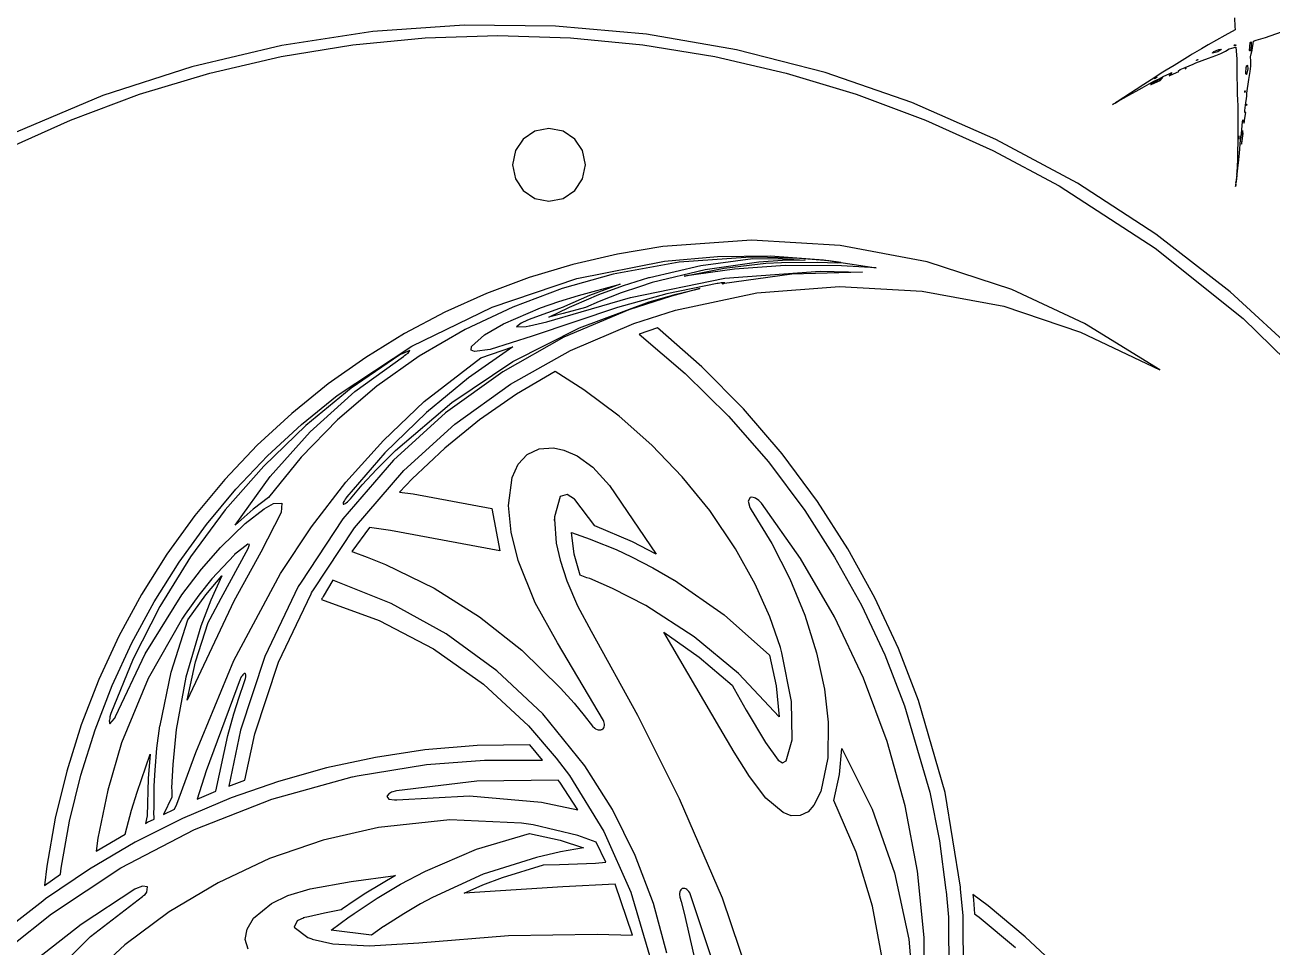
# Model space of a CAD drawing. Extents: x 0 to 238, y 0 to 238.
# Drawn here: x 94.7 to 158.2, y 129.5 to 176.5 of the extents above; entities that cross this region are included whole.
import ezdxf

# ---------------------------------------------------------------- set-up
doc = ezdxf.new("R2010")
doc.units = 0

msp = doc.modelspace()

# ---------------------------------------------------------------- linework, layer by layer
at = {"layer": 'Layer 1'}
for p, q in [((156.290327, 176.842311), (156.319201, 176.408175)), ((112.397712, 176.145382), (107.761498, 175.439332)), ((117.055789, 176.472385), (112.397712, 176.145382)), ((121.71221, 176.423439), (117.055789, 176.472385)), ((126.343457, 176.00164), (121.71221, 176.423439)), ((156.326431, 176.234044), (155.809615, 175.934347)), ((156.319201, 176.408175), (156.326431, 176.234044)), ((157.871791, 175.839856), (158.688304, 176.12549)), ((107.761498, 175.439332), (103.170665, 174.351138)), ((107.718754, 174.865843), (111.382364, 175.464268)), ((111.382364, 175.464268), (115.070027, 175.823321)), ((115.070027, 175.823321), (118.769715, 175.943)), ((118.769715, 175.943), (122.469402, 175.823306)), ((122.469402, 175.823306), (126.157063, 175.464239)), ((126.157063, 175.464239), (129.820671, 174.865798)), ((130.926012, 175.210086), (126.343457, 176.00164)), ((154.958642, 175.469443), (154.609776, 175.269229)), ((155.809615, 175.934347), (154.958642, 175.469443)), ((156.277975, 175.433897), (156.301, 175.457)), ((156.306398, 175.412307), (156.277975, 175.433897)), ((156.301, 175.457), (156.301411, 175.457048)), ((156.301411, 175.457048), (156.355916, 175.479626)), ((156.360853, 175.429461), (156.306398, 175.412307)), ((156.355916, 175.479626), (156.360853, 175.429461)), ((157.067712, 175.174748), (157.099823, 175.58929)), ((157.099823, 175.58929), (157.149494, 175.610682)), ((157.144008, 175.395457), (157.110347, 175.172456)), ((157.149494, 175.610682), (157.144008, 175.395457)), ((157.192849, 175.198673), (157.267356, 175.650561)), ((157.267356, 175.650561), (157.396614, 175.711152)), ((157.396614, 175.711152), (157.760192, 175.806593)), ((157.760192, 175.806593), (157.871791, 175.839856)), ((104.091222, 174.028043), (107.718754, 174.865843)), ((129.820671, 174.865798), (133.4482, 174.027985)), ((135.436355, 174.051873), (130.926012, 175.210086)), ((154.032719, 174.923363), (153.626158, 174.665903)), ((154.135448, 174.985596), (154.032719, 174.923363)), ((154.609776, 175.269229), (154.135448, 174.985596)), ((154.335878, 174.556306), (154.969133, 174.789181)), ((154.969133, 174.789181), (155.351959, 174.926513)), ((155.171483, 175.057568), (155.213, 175.099)), ((155.184995, 175.047843), (155.171483, 175.057568)), ((155.451633, 175.104341), (155.184995, 175.047843)), ((155.213, 175.099), (155.213221, 175.099106)), ((155.213221, 175.099106), (155.252467, 175.118255)), ((155.252467, 175.118255), (155.495017, 175.221229)), ((155.351959, 174.926513), (155.600492, 175.026245)), ((155.596845, 175.205571), (155.451633, 175.104341)), ((155.495017, 175.221229), (155.615444, 175.248407)), ((155.615444, 175.248407), (155.596845, 175.205571)), ((155.600492, 175.026245), (155.842294, 175.144081)), ((155.842294, 175.144081), (156.020816, 175.266565)), ((156.020816, 175.266565), (156.165429, 175.29414)), ((156.165429, 175.29414), (156.343652, 175.340069)), ((156.343652, 175.340069), (156.368134, 175.35054)), ((156.368134, 175.35054), (156.411817, 174.745662)), ((156.411817, 174.745662), (156.421977, 173.792265)), ((157.077686, 175.146873), (157.067712, 175.174748)), ((157.110347, 175.172456), (157.077686, 175.146873)), ((157.108773, 174.855034), (157.15156, 175.008173)), ((157.134954, 174.65138), (157.108773, 174.855034)), ((157.15156, 175.008173), (157.192849, 175.198673)), ((103.170665, 174.351138), (98.648731, 172.877703)), ((152.816573, 174.170679), (152.650062, 174.064462)), ((153.224384, 174.409888), (152.816573, 174.170679)), ((153.196978, 173.986581), (153.463413, 174.100077)), ((153.626158, 174.665903), (153.224384, 174.409888)), ((153.445562, 174.143661), (153.533077, 174.200159)), ((153.463413, 174.100077), (153.445562, 174.143661)), ((153.533077, 174.200159), (153.778571, 174.304031)), ((153.778571, 174.304031), (154.200293, 174.481605)), ((153.804, 174.261), (153.785938, 174.246141)), ((153.785938, 174.246141), (153.814959, 174.255316)), ((153.842983, 174.271324), (153.804, 174.261)), ((153.804, 174.261), (153.804, 174.261)), ((153.814959, 174.255316), (153.842983, 174.271324)), ((154.200293, 174.481605), (154.335878, 174.556306)), ((154.426629, 174.704563), (154.35876, 174.672697)), ((154.35876, 174.672697), (154.361, 174.685)), ((154.361, 174.685), (154.361901, 174.684717)), ((154.361901, 174.684717), (154.430966, 174.716182)), ((154.430966, 174.716182), (154.426629, 174.704563)), ((156.875473, 174.03914), (156.900258, 174.306274)), ((156.900258, 174.306274), (156.93347, 174.434829)), ((156.984083, 174.242444), (156.905544, 173.958057)), ((156.93347, 174.434829), (156.962939, 174.40865)), ((156.962939, 174.40865), (156.984083, 174.242444)), ((157.030783, 173.693594), (157.095311, 174.110978)), ((157.095311, 174.110978), (157.125678, 174.383297)), ((157.125678, 174.383297), (157.134954, 174.65138)), ((100.511794, 172.950871), (104.091222, 174.028043)), ((133.4482, 174.027985), (137.027623, 172.950798)), ((139.850969, 172.530099), (135.436355, 174.051873)), ((151.591476, 173.281569), (152.190224, 173.618567)), ((152.054308, 173.683883), (151.681905, 173.444773)), ((152.05111, 173.468384), (152.014159, 173.439758)), ((152.221902, 173.556197), (152.05111, 173.468384)), ((152.650062, 174.064462), (152.054308, 173.683883)), ((152.056148, 173.447637), (152.504881, 173.654932)), ((152.190224, 173.618567), (152.34421, 173.687082)), ((152.206573, 173.73511), (152.23, 173.754)), ((152.247865, 173.749769), (152.206573, 173.73511)), ((152.634, 173.779), (152.221902, 173.556197)), ((152.23, 173.754), (152.230661, 173.753511)), ((152.230661, 173.753511), (152.357472, 173.821227)), ((152.357472, 173.821227), (152.247865, 173.749769)), ((152.34421, 173.687082), (152.464538, 173.737498)), ((152.464538, 173.737498), (152.663355, 173.843862)), ((152.504881, 173.654932), (152.634, 173.779)), ((152.634, 173.779), (152.634, 173.779)), ((152.663355, 173.843862), (153.007683, 174.012461)), ((153.108665, 174.05714), (152.96824, 173.891436)), ((152.96824, 173.891436), (153.196978, 173.986581)), ((153.007683, 174.012461), (153.108665, 174.05714)), ((156.421977, 173.792265), (156.42781, 173.397919)), ((156.87348, 173.995505), (156.875, 174.039)), ((156.890284, 173.945639), (156.87348, 173.995505)), ((156.875, 174.039), (156.875473, 174.03914)), ((156.905544, 173.958057), (156.890284, 173.945639)), ((156.920925, 173.000849), (157.030783, 173.693594)), ((98.648731, 172.877703), (94.219215, 171.01593)), ((96.992497, 171.634325), (100.511794, 172.950871)), ((137.027623, 172.950798), (140.546915, 171.634238)), ((150.37366, 172.589811), (150.911, 172.896)), ((151.279832, 173.184917), (150.711654, 172.820393)), ((150.911, 172.896), (151.286942, 173.110226)), ((150.911, 172.896), (150.911, 172.896)), ((151.681905, 173.444773), (151.279832, 173.184917)), ((151.286942, 173.110226), (151.591476, 173.281569)), ((152.014159, 173.439758), (152.056148, 173.447637)), ((156.42781, 173.397919), (156.440228, 172.859462)), ((156.440228, 172.859462), (156.442822, 172.742676)), ((156.820073, 173.047745), (156.827103, 173.124388)), ((156.829197, 173.042609), (156.820073, 173.047745)), ((156.827103, 173.124388), (156.835231, 173.118106)), ((156.835231, 173.118106), (156.829197, 173.042609)), ((156.857406, 172.382255), (156.918083, 172.848359)), ((156.918083, 172.848359), (156.920925, 173.000849)), ((144.146335, 170.647861), (139.850969, 172.530099)), ((150.147132, 172.459038), (150.090383, 172.42448)), ((150.090383, 172.42448), (150.14, 172.454)), ((150.14, 172.454), (150.213804, 172.498532)), ((150.14, 172.454), (150.14, 172.454)), ((150.213804, 172.498532), (150.147132, 172.459038)), ((150.235478, 172.510871), (150.37366, 172.589811)), ((150.316214, 172.562583), (150.235478, 172.510871)), ((150.580207, 172.724401), (150.316214, 172.562583)), ((150.657849, 172.783791), (150.580207, 172.724401)), ((150.711654, 172.820393), (150.657849, 172.783791)), ((156.442822, 172.742676), (156.459526, 172.278469)), ((156.459526, 172.278469), (156.472692, 171.819147)), ((156.820305, 172.110475), (156.857406, 172.382255)), ((156.92, 172.445), (156.908728, 172.402813)), ((156.908728, 172.402813), (156.91247, 172.38172)), ((156.91247, 172.38172), (156.919551, 172.413385)), ((156.919551, 172.413385), (156.92, 172.445)), ((93.545356, 170.078406), (96.992497, 171.634325)), ((140.546915, 171.634238), (143.994049, 170.078305)), ((156.472692, 171.819147), (156.463066, 171.355738)), ((156.70482, 171.532922), (156.720028, 171.645272)), ((156.720028, 171.645272), (156.789893, 171.47378)), ((156.789893, 171.47378), (156.829686, 171.727303)), ((156.823844, 172.010543), (156.820305, 172.110475)), ((156.871822, 172.02271), (156.823844, 172.010543)), ((156.829686, 171.727303), (156.871822, 172.02271)), ((120.647879, 171.063709), (120.057336, 170.665562)), ((121.37104, 171.2097), (120.647879, 171.063709)), ((122.094197, 171.063693), (121.37104, 171.2097)), ((122.684732, 170.665534), (122.094197, 171.063693)), ((156.463066, 171.355738), (156.465162, 171.165148)), ((156.465162, 171.165148), (156.466159, 170.482478)), ((156.625682, 170.788666), (156.648519, 170.922507)), ((156.648519, 170.922507), (156.665125, 171.146955)), ((156.665125, 171.146955), (156.70482, 171.532922)), ((156.7056, 171.107588), (156.671392, 170.642035)), ((156.672789, 170.452004), (156.743, 170.954)), ((156.743, 170.954), (156.7056, 171.107588)), ((156.743, 170.954), (156.743, 170.954)), ((120.057336, 170.665562), (119.659177, 170.075027)), ((123.082879, 170.074991), (122.684732, 170.665534)), ((148.298935, 168.408257), (144.146335, 170.647861)), ((156.466159, 170.482478), (156.457232, 170.062602)), ((156.504422, 170.678443), (156.516038, 170.821758)), ((156.506962, 170.650367), (156.504422, 170.678443)), ((156.517283, 170.696045), (156.506962, 170.650367)), ((156.516038, 170.821758), (156.517283, 170.696045)), ((156.547041, 169.943978), (156.599401, 170.616626)), ((156.599401, 170.616626), (156.625682, 170.788666)), ((156.671392, 170.642035), (156.651794, 170.449602)), ((156.651794, 170.449602), (156.655884, 170.406566)), ((156.655884, 170.406566), (156.672789, 170.452004)), ((119.659177, 170.075027), (119.51317, 169.35187)), ((123.22887, 169.35183), (123.082879, 170.074991)), ((143.994049, 170.078305), (147.356999, 168.282999)), ((156.457232, 170.062602), (156.444216, 169.608617)), ((156.51423, 169.604335), (156.547041, 169.943978)), ((119.51317, 169.35187), (119.659167, 168.628713)), ((123.082863, 168.628673), (123.22887, 169.35183)), ((156.392013, 168.56566), (156.470203, 169.181468)), ((156.444216, 169.608617), (156.40996, 168.960254)), ((156.470203, 169.181468), (156.51423, 169.604335)), ((119.659167, 168.628713), (120.057313, 168.038172)), ((122.684704, 168.038138), (123.082863, 168.628673)), ((152.28525, 165.814382), (148.298935, 168.408257)), ((156.357982, 168.298195), (156.367657, 168.382969)), ((156.367657, 168.382969), (156.358343, 168.306523)), ((156.370564, 168.407085), (156.392013, 168.56566)), ((156.378393, 168.500783), (156.370564, 168.407085)), ((156.408763, 168.805667), (156.378393, 168.500783)), ((156.40996, 168.960254), (156.407267, 168.897521)), ((156.407267, 168.897521), (156.408763, 168.805667)), ((120.057313, 168.038172), (120.647846, 167.640012)), ((122.094161, 167.639991), (122.684704, 168.038138)), ((147.356999, 168.282999), (152.264517, 165.108135)), ((156.358343, 168.306523), (156.351, 168.241)), ((156.351, 168.241), (156.357982, 168.298195)), ((156.351, 168.241), (156.351, 168.241)), ((120.647846, 167.640012), (121.371, 167.494)), ((121.371, 167.494), (122.094161, 167.639991)), ((121.371, 167.494), (121.371, 167.494)), ((131.691319, 165.505349), (127.167006, 165.17985)), ((136.201038, 165.24507), (131.691319, 165.505349)), ((140.63964, 164.405955), (136.201038, 165.24507)), ((156.081763, 162.869334), (152.28525, 165.814382)), ((124.861183, 164.802064), (122.59201, 164.276843)), ((127.167006, 165.17985), (124.861183, 164.802064)), ((127.26356, 164.43916), (129.961128, 164.684296)), ((131.401736, 164.63181), (128.001965, 164.386093)), ((129.103918, 164.212184), (131.762985, 164.569743)), ((129.961128, 164.684296), (132.665227, 164.709101)), ((131.953858, 164.642978), (131.401736, 164.63181)), ((131.762985, 164.569743), (133.262265, 164.554133)), ((134.130678, 164.578402), (131.953858, 164.642978)), ((132.665227, 164.709101), (135.362392, 164.514002)), ((135.633258, 164.450745), (134.130678, 164.578402)), ((152.264517, 165.108135), (156.741565, 161.521116)), ((122.59201, 164.276843), (120.366296, 163.606982)), ((122.783376, 163.554667), (127.26356, 164.43916)), ((128.001965, 164.386093), (124.649116, 163.771911)), ((126.489455, 163.609624), (129.103918, 164.212184)), ((129.323583, 163.99996), (126.635316, 163.347812)), ((128.25237, 163.675868), (130.29545, 164.088477)), ((130.817319, 164.029338), (128.25237, 163.675868)), ((132.062586, 164.387182), (129.323583, 163.99996)), ((130.29545, 164.088477), (132.41333, 164.33909)), ((130.326693, 163.572688), (135.196103, 163.937113)), ((133.39939, 164.221208), (130.817319, 164.029338)), ((133.273246, 164.468761), (132.062586, 164.387182)), ((132.41333, 164.33909), (133.222514, 164.374297)), ((133.222514, 164.374297), (135.048124, 164.385868)), ((133.262265, 164.554133), (134.422765, 164.490055)), ((134.422765, 164.490055), (133.273246, 164.468761)), ((136.28072, 164.207794), (133.39939, 164.221208)), ((135.048124, 164.385868), (136.071334, 164.348118)), ((135.196103, 163.937113), (137.342803, 163.87912)), ((135.362392, 164.514002), (138.03916, 164.099421)), ((136.248959, 164.365421), (135.633258, 164.450745)), ((136.071334, 164.348118), (136.248959, 164.365421)), ((138.03916, 164.099421), (136.28072, 164.207794)), ((144.950606, 162.99495), (140.63964, 164.405955)), ((120.366296, 163.606982), (118.19085, 162.795275)), ((118.473428, 162.103656), (122.783376, 163.554667)), ((124.649116, 163.771911), (122.052115, 163.043669)), ((125.170151, 163.205957), (126.457, 163.6)), ((125.523003, 162.587428), (130.326693, 163.572688)), ((126.635316, 163.347812), (125.975983, 163.13603)), ((126.457, 163.6), (126.489455, 163.609624)), ((126.457, 163.6), (126.457, 163.6)), ((129.934903, 163.298209), (127.374325, 162.775919)), ((129.986814, 163.306836), (129.934903, 163.298209)), ((130.074777, 163.321597), (129.986814, 163.306836)), ((130.146885, 163.331968), (130.074777, 163.321597)), ((130.212409, 163.339998), (130.146885, 163.331968)), ((133.751376, 163.779264), (130.193, 163.283)), ((130.261927, 163.342789), (130.212409, 163.339998)), ((130.225422, 163.293521), (130.28102, 163.310076)), ((130.299974, 163.341891), (130.261927, 163.342789)), ((130.28102, 163.310076), (130.305104, 163.319601)), ((130.319165, 163.337254), (130.299974, 163.341891)), ((130.305104, 163.319601), (130.32565, 163.327529)), ((130.330736, 163.33446), (130.319165, 163.337254)), ((130.323855, 163.330374), (130.330736, 163.33446)), ((130.32565, 163.327529), (130.323855, 163.330374)), ((137.342803, 163.87912), (133.751376, 163.779264)), ((118.19085, 162.795275), (116.072479, 161.844516)), ((122.052115, 163.043669), (119.530108, 162.101043)), ((121.868709, 162.385317), (122.872369, 162.689304)), ((123.431469, 162.687758), (122.156329, 162.130003)), ((122.649751, 162.200747), (123.919001, 162.740951)), ((122.872369, 162.689304), (125.004059, 163.270896)), ((125.004059, 163.270896), (123.431469, 162.687758)), ((123.919001, 162.740951), (125.170151, 163.205957)), ((125.048266, 162.819876), (123.933556, 162.382895)), ((127.374325, 162.775919), (124.854463, 162.083359)), ((125.975983, 163.13603), (125.048266, 162.819876)), ((127.615832, 162.661725), (125.445192, 161.965839)), ((126.484469, 162.365981), (127.857939, 162.751948)), ((129.058472, 163.039665), (127.615832, 162.661725)), ((127.819136, 161.942806), (131.96476, 162.817889)), ((127.857939, 162.751948), (128.929319, 163.013286)), ((128.929319, 163.013286), (129.058472, 163.039665)), ((130.19221, 163.283398), (130.225422, 163.293521)), ((130.193, 163.283), (130.19221, 163.283398)), ((131.96476, 162.817889), (136.171254, 163.143556)), ((136.171254, 163.143556), (140.384365, 162.919153)), ((140.384365, 162.919153), (144.549836, 162.14403)), ((148.653229, 161.265046), (144.950606, 162.99495)), ((159.664953, 159.576211), (156.081763, 162.869334)), ((114.387047, 160.10802), (118.473428, 162.103656)), ((119.530108, 162.101043), (117.096326, 160.949623)), ((119.047711, 161.254197), (120.932861, 162.056049)), ((122.091502, 162.101081), (120.495172, 161.518242)), ((124.854463, 162.083359), (120.523413, 160.621029)), ((120.932861, 162.056049), (121.868709, 162.385317)), ((121.371121, 161.585082), (122.380321, 162.080006)), ((123.231785, 162.071031), (122.090395, 161.770335)), ((122.156329, 162.130003), (122.091502, 162.101081)), ((122.380321, 162.080006), (122.413034, 162.094682)), ((122.413034, 162.094682), (122.649751, 162.200747)), ((122.919983, 161.041832), (126.484469, 162.365981)), ((123.007743, 161.859625), (125.523003, 162.587428)), ((123.921888, 162.377908), (123.231785, 162.071031)), ((123.923432, 162.378557), (123.921888, 162.377908)), ((123.933556, 162.382895), (123.923432, 162.378557)), ((144.549836, 162.14403), (148.44372, 160.816252)), ((116.072479, 161.844516), (114.017992, 160.757501)), ((120.273766, 161.434365), (119.951827, 161.278183)), ((120.495172, 161.518242), (120.273766, 161.434365)), ((121.265363, 161.352334), (123.007743, 161.859625)), ((122.090395, 161.770335), (121.371121, 161.585082)), ((125.445192, 161.965839), (122.135805, 160.560893)), ((125.699266, 161.263376), (127.819136, 161.942806)), ((156.741565, 161.521116), (160.777542, 157.561505)), ((114.017992, 160.757501), (112.034198, 159.537024)), ((117.096326, 160.949623), (114.764, 159.595)), ((118.079754, 160.682415), (119.047711, 161.254197)), ((119.529649, 159.320041), (122.919983, 161.041832)), ((119.951827, 161.278183), (119.723092, 161.097866)), ((119.723092, 161.097866), (120.202658, 161.105148)), ((120.202658, 161.105148), (120.364024, 161.138955)), ((120.364024, 161.138955), (120.37375, 161.141698)), ((120.37375, 161.141698), (121.265363, 161.352334)), ((122.46682, 159.890939), (125.699266, 161.263376)), ((126.89391, 161.040756), (125.963602, 160.722757)), ((129.166043, 159.050521), (126.89391, 161.040756)), ((148.44372, 160.816252), (152.490866, 158.90425)), ((152.490866, 158.90425), (148.653229, 161.265046)), ((117.427388, 160.088012), (118.079754, 160.682415)), ((120.523413, 160.621029), (118.371823, 159.932673)), ((122.135805, 160.560893), (119.013333, 158.801267)), ((125.963602, 160.722757), (128.318531, 158.712696)), ((112.034198, 159.537024), (110.127906, 158.18588)), ((110.57756, 157.58965), (114.387047, 160.10802)), ((113.774944, 159.665303), (111.297802, 157.963498)), ((111.477798, 157.791564), (113.959111, 159.588921)), ((114.764, 159.595), (112.598631, 158.070165)), ((113.807118, 159.683507), (113.774944, 159.665303)), ((114.285885, 159.894491), (113.807118, 159.683507)), ((113.959111, 159.588921), (114.01566, 159.628116)), ((114.01566, 159.628116), (114.085671, 159.676376)), ((114.085671, 159.676376), (114.190542, 159.758706)), ((114.190542, 159.758706), (114.285885, 159.894491)), ((115.01932, 157.287822), (117.9032, 159.520992)), ((119.53688, 160.071325), (117.267117, 158.490488)), ((117.403344, 159.912648), (117.427388, 160.088012)), ((117.582634, 159.830246), (117.403344, 159.912648)), ((118.371823, 159.932673), (117.582634, 159.830246)), ((117.9032, 159.520992), (119.53688, 160.071325)), ((119.416867, 158.172218), (122.46682, 159.890939)), ((116.41452, 157.230779), (119.529649, 159.320041)), ((131.289315, 156.907475), (129.166043, 159.050521)), ((117.267117, 158.490488), (115.13058, 156.733765)), ((119.013333, 158.801267), (116.106091, 156.705067)), ((121.683238, 158.812814), (119.71258, 157.654505)), ((123.151708, 157.875323), (121.683238, 158.812814)), ((128.318531, 158.712696), (130.516536, 156.538062)), ((110.127906, 158.18588), (108.267849, 156.678535)), ((108.755898, 156.113348), (110.57756, 157.58965)), ((111.297802, 157.963498), (108.983224, 156.071063)), ((109.209041, 155.745361), (111.477798, 157.791564)), ((112.598631, 158.070165), (110.589449, 156.353569)), ((116.577038, 156.124881), (119.416867, 158.172218)), ((119.71258, 157.654505), (117.836817, 156.353705)), ((124.939326, 156.537531), (123.151708, 157.875323)), ((112.94622, 155.304253), (115.01932, 157.287822)), ((113.559289, 154.798351), (116.41452, 157.230779)), ((108.267849, 156.678535), (106.511747, 155.054994)), ((110.589449, 156.353569), (108.749105, 154.457086)), ((115.13058, 156.733765), (113.011582, 154.6639)), ((116.106091, 156.705067), (113.442392, 154.290399)), ((117.836817, 156.353705), (116.06365, 154.916192)), ((126.610443, 155.06225), (124.939326, 156.537531)), ((130.516536, 156.538062), (132.549034, 154.207996)), ((133.256055, 154.61993), (131.289315, 156.907475)), ((108.983224, 156.071063), (106.840928, 154.000065)), ((107.036039, 154.523259), (108.755898, 156.113348)), ((107.171385, 153.468926), (109.209041, 155.745361)), ((113.974966, 153.766596), (116.577038, 156.124881)), ((106.511747, 155.054994), (104.865024, 153.320612)), ((111.029187, 153.174809), (112.94622, 155.304253)), ((128.157171, 153.457033), (126.610443, 155.06225)), ((105.423296, 152.824626), (107.036039, 154.523259)), ((108.749105, 154.457086), (107.09025, 152.39259)), ((113.011582, 154.6639), (111.0714, 152.425555)), ((112.582654, 153.817678), (113.559289, 154.798351)), ((116.06365, 154.916192), (114.400778, 153.347744)), ((119.801053, 154.091), (120.268257, 154.591616)), ((120.268257, 154.591616), (120.87406, 154.878155)), ((120.87406, 154.878155), (121.601155, 154.920538)), ((121.601155, 154.920538), (122.122852, 154.814781)), ((122.122852, 154.814781), (122.814389, 154.51879)), ((122.814389, 154.51879), (123.613542, 153.9469)), ((135.05859, 152.196196), (133.256055, 154.61993)), ((106.840928, 154.000065), (104.880636, 151.762573)), ((113.442392, 154.290399), (110.874021, 151.309817)), ((111.464989, 150.852693), (113.974966, 153.766596)), ((111.857696, 153.038313), (112.582654, 153.817678)), ((119.489755, 153.406388), (119.801053, 154.091)), ((123.613542, 153.9469), (124.458085, 153.013448)), ((132.549034, 154.207996), (134.407442, 151.731637)), ((104.865024, 153.320612), (103.333106, 151.48074)), ((105.383371, 150.980871), (107.171385, 153.468926)), ((109.275876, 150.908657), (111.029187, 153.174809)), ((114.400778, 153.347744), (113.75057, 152.664485)), ((119.308588, 151.986788), (119.489755, 153.406388)), ((129.571618, 151.729433), (128.157171, 153.457033)), ((103.92298, 151.02269), (105.423296, 152.824626)), ((111.253814, 152.336046), (111.857696, 153.038313)), ((113.75057, 152.664485), (114.450097, 152.581159)), ((114.450097, 152.581159), (118.462447, 151.83366)), ((122.303653, 152.552895), (121.944215, 152.452015)), ((122.678201, 152.310943), (122.303653, 152.552895)), ((124.458085, 153.013448), (126.839905, 149.511638)), ((107.09025, 152.39259), (106.297522, 151.806209)), ((106.857213, 151.824406), (107.344808, 152.095339)), ((107.344808, 152.095339), (107.760613, 152.11343)), ((107.760613, 152.11343), (107.731023, 151.626247)), ((110.892968, 152.145504), (110.881848, 152.104017)), ((110.881848, 152.104017), (110.885088, 152.07654)), ((110.885088, 152.07654), (110.887382, 152.058387)), ((110.887382, 152.058387), (110.895911, 152.058737)), ((110.912966, 152.192378), (110.892968, 152.145504)), ((110.895911, 152.058737), (110.899501, 152.052554)), ((110.899501, 152.052554), (110.923086, 152.059635)), ((110.945986, 152.249426), (110.912966, 152.192378)), ((110.923086, 152.059635), (110.94867, 152.067413)), ((110.98533, 152.310612), (110.945986, 152.249426)), ((110.94867, 152.067413), (110.996647, 152.097283)), ((111.036842, 152.379378), (110.98533, 152.310612)), ((110.996647, 152.097283), (111.033054, 152.121619)), ((111.033054, 152.121619), (111.100372, 152.179562)), ((111.0714, 152.425555), (111.036842, 152.379378)), ((111.100372, 152.179562), (111.138622, 152.213672)), ((111.138622, 152.213672), (111.253814, 152.336046)), ((119.44682, 150.621448), (119.308588, 151.986788)), ((121.944215, 152.452015), (121.658479, 151.411695)), ((122.691615, 152.294235), (122.678201, 152.310943)), ((123.703305, 150.945845), (122.691615, 152.294235)), ((131.62439, 152.394174), (131.520208, 152.200854)), ((131.520208, 152.200854), (131.602942, 151.888977)), ((131.602942, 151.888977), (131.620544, 151.855111)), ((131.713152, 152.405046), (131.62439, 152.394174)), ((131.849835, 152.380961), (131.713152, 152.405046)), ((131.89008, 152.366099), (131.849835, 152.380961)), ((132.067104, 152.25091), (131.89008, 152.366099)), ((132.154519, 152.156961), (132.067104, 152.25091)), ((132.203042, 152.104699), (132.154519, 152.156961)), ((134.184897, 149.281463), (132.203042, 152.104699)), ((136.596081, 149.781926), (135.05859, 152.196196)), ((103.333106, 151.48074), (101.906278, 149.511364)), ((104.880636, 151.762573), (103.112068, 149.370653)), ((106.297522, 151.806209), (105.383371, 150.980871)), ((105.887859, 151.066733), (106.857213, 151.824406)), ((107.731023, 151.626247), (106.693293, 149.612837)), ((110.874021, 151.309817), (108.705082, 148.027119)), ((118.462447, 151.83366), (118.862178, 149.68112)), ((121.658479, 151.411695), (121.653385, 151.217283)), ((121.653385, 151.217283), (121.653444, 151.289473)), ((121.653444, 151.289473), (121.74365, 150.071383)), ((130.882361, 149.77884), (129.571618, 151.729433)), ((131.620544, 151.855111), (131.667268, 151.760812)), ((131.667268, 151.760812), (132.726038, 150.047933)), ((134.407442, 151.731637), (135.925956, 149.362068)), ((102.524565, 149.092477), (103.92298, 151.02269)), ((104.672319, 149.879513), (105.887859, 151.066733)), ((107.69394, 148.514962), (109.275876, 150.908657)), ((109.346116, 147.643146), (111.464989, 150.852693)), ((112.231, 150.863), (111.327607, 149.64262)), ((113.289548, 150.71605), (112.231, 150.863)), ((112.231, 150.863), (112.231, 150.863)), ((118.862178, 149.68112), (113.289548, 150.71605)), ((119.80122, 149.186788), (119.44682, 150.621448)), ((122.658262, 149.508605), (122.514607, 150.61875)), ((122.514607, 150.61875), (123.472443, 150.266893)), ((125.622315, 150.130331), (123.703305, 150.945845)), ((106.029922, 150.019071), (105.351088, 149.483902)), ((106.105688, 149.992005), (106.029922, 150.019071)), ((106.040341, 149.790432), (106.105688, 149.992005)), ((121.74365, 150.071383), (121.94536, 149.194779)), ((123.472443, 150.266893), (123.472841, 150.266593)), ((123.472841, 150.266593), (123.582998, 150.224006)), ((123.582998, 150.224006), (123.585143, 150.222911)), ((123.585143, 150.222911), (124.790813, 149.741099)), ((126.839905, 149.511638), (125.622315, 150.130331)), ((132.726038, 150.047933), (133.638566, 148.256697)), ((101.906278, 149.511364), (100.611367, 147.455858)), ((103.112068, 149.370653), (101.544942, 146.836372)), ((103.673544, 148.743903), (104.639158, 149.842963)), ((105.326354, 149.459719), (104.197374, 148.248209)), ((104.639158, 149.842963), (104.672319, 149.879513)), ((104.663031, 147.272572), (106.040341, 149.790432)), ((106.693293, 149.612837), (105.310993, 147.110037)), ((105.351088, 149.483902), (105.326354, 149.459719)), ((111.327607, 149.64262), (111.381015, 149.624558)), ((111.381015, 149.624558), (112.109114, 149.356227)), ((112.109114, 149.356227), (113.044559, 148.978541)), ((122.960964, 148.43091), (122.658262, 149.508605)), ((124.790813, 149.741099), (125.568335, 149.374583)), ((125.568335, 149.374583), (126.665945, 148.808099)), ((131.883056, 147.982605), (130.882361, 149.77884)), ((135.925956, 149.362068), (137.293, 146.902)), ((137.98091, 147.276966), (136.596081, 149.781926)), ((101.255448, 147.077847), (102.524565, 149.092477)), ((102.660054, 147.428423), (103.673544, 148.743903)), ((113.044559, 148.978541), (115.515228, 147.768755)), ((120.670502, 147.028645), (119.80122, 149.186788)), ((121.94536, 149.194779), (122.282508, 148.144389)), ((126.665945, 148.808099), (127.755, 148.184)), ((135.916965, 146.305614), (134.184897, 149.281463)), ((104.197374, 148.248209), (103.529961, 147.420923)), ((103.88943, 147.440533), (104.708935, 148.408241)), ((104.708935, 148.408241), (104.147595, 147.170551)), ((105.31691, 144.090212), (107.69394, 148.514962)), ((110.362454, 148.178941), (109.864, 147.344)), ((113.338243, 146.986648), (110.362454, 148.178941)), ((122.282508, 148.144389), (122.833335, 146.876879)), ((123.299455, 148.305197), (122.960964, 148.43091)), ((123.4517, 148.269044), (123.299455, 148.305197)), ((124.61468, 147.762202), (123.4517, 148.269044)), ((127.755, 148.184), (127.755, 148.18362)), ((127.755, 148.18362), (127.762928, 148.178484)), ((127.762928, 148.178484), (127.767116, 148.175791)), ((127.767116, 148.175791), (130.30167, 146.418742)), ((133.638566, 148.256697), (134.400572, 146.396432)), ((100.611367, 147.455858), (99.452242, 145.320833)), ((100.789733, 144.435838), (102.660054, 147.428423)), ((103.529961, 147.420923), (102.83513, 146.442742)), ((102.96401, 146.158163), (103.88943, 147.440533)), ((108.601408, 147.852836), (106.894956, 144.290331)), ((107.587157, 144.009756), (109.250271, 147.482926)), ((108.630132, 147.902851), (108.601408, 147.852836)), ((108.705082, 148.027119), (108.630132, 147.902851)), ((109.250271, 147.482926), (109.278744, 147.532241)), ((109.278744, 147.532241), (109.331353, 147.619659)), ((109.331353, 147.619659), (109.346116, 147.643146)), ((115.515228, 147.768755), (117.836906, 146.307536)), ((126.305, 146.885), (124.61468, 147.762202)), ((132.624992, 146.31512), (131.883056, 147.982605)), ((100.119425, 144.985278), (101.255448, 147.077847)), ((101.544942, 146.836372), (100.18898, 144.171799)), ((105.310993, 147.110037), (102.929923, 142.070437)), ((104.147595, 147.170551), (103.639505, 145.837521)), ((104.101584, 146.212012), (104.663031, 147.272572)), ((109.804708, 147.247257), (109.776184, 147.197691)), ((109.776184, 147.197691), (112.720712, 146.130902)), ((109.825152, 147.282114), (109.804708, 147.247257)), ((109.864, 147.344), (109.825152, 147.282114)), ((109.864, 147.344), (109.864, 147.344)), ((116.133727, 145.44242), (113.338243, 146.986648)), ((121.80126, 144.995268), (120.670502, 147.028645)), ((122.833335, 146.876879), (123.520244, 145.589029)), ((128.772714, 145.299911), (126.305, 146.885)), ((137.293, 146.902), (138.475193, 144.377362)), ((139.177695, 144.7022), (137.98091, 147.276966)), ((102.693559, 146.240135), (100.945486, 143.16604)), ((102.121261, 143.4988), (102.96401, 146.158163)), ((102.83513, 146.442742), (102.693559, 146.240135)), ((104.006989, 146.032237), (104.101584, 146.212012)), ((117.836906, 146.307536), (119.99053, 144.608344)), ((130.30167, 146.418742), (132.600876, 144.363301)), ((133.159458, 144.750773), (132.624992, 146.31512)), ((134.400572, 146.396432), (135.007778, 144.476472)), ((137.390554, 143.193657), (135.916965, 146.305614)), ((103.639505, 145.837521), (102.87569, 143.233849)), ((103.369097, 144.017927), (104.006989, 146.032237)), ((112.720712, 146.130902), (115.484262, 144.687115)), ((123.520244, 145.589029), (125.880967, 141.307817)), ((130.073754, 140.657933), (127.222794, 145.536373)), ((127.222794, 145.536373), (129.027448, 144.262897)), ((99.452242, 145.320833), (98.432776, 143.1129)), ((99.12029, 142.82125), (100.119425, 144.985278)), ((118.71795, 143.565943), (116.133727, 145.44242)), ((124.14638, 141.024998), (121.80126, 144.995268)), ((131.028082, 143.424961), (128.772714, 145.299911)), ((99.294164, 141.239443), (100.789733, 144.435838)), ((106.894956, 144.290331), (105.662278, 140.537476)), ((115.484262, 144.687115), (118.030973, 142.888229)), ((119.99053, 144.608344), (121.957039, 142.684641)), ((129.027448, 144.262897), (130.709104, 142.830923)), ((132.600876, 144.363301), (132.949558, 142.802528)), ((133.237148, 144.486382), (133.159458, 144.750773)), ((133.725871, 141.992604), (133.237148, 144.486382)), ((135.007778, 144.476472), (135.400973, 142.619732)), ((138.475193, 144.377362), (139.48807, 141.78016)), ((140.20221, 142.054166), (139.177695, 144.7022)), ((100.18898, 144.171799), (99.0539, 141.389)), ((102.929923, 142.070437), (103.369097, 144.017927)), ((103.38329, 139.395482), (105.31691, 144.090212)), ((106.385791, 140.351126), (107.587157, 144.009756)), ((98.432776, 143.1129), (97.540964, 140.80521)), ((100.945486, 143.16604), (99.597599, 139.896635)), ((101.55418, 140.767343), (102.121261, 143.4988)), ((102.87569, 143.233849), (102.376635, 140.566741)), ((105.632741, 143.129609), (103.913741, 138.473779)), ((105.655979, 143.17374), (105.632741, 143.129609)), ((105.695273, 143.248492), (105.655979, 143.17374)), ((105.732772, 143.307135), (105.695273, 143.248492)), ((105.77097, 143.358595), (105.732772, 143.307135)), ((105.806474, 143.394251), (105.77097, 143.358595)), ((105.839494, 143.418336), (105.806474, 143.394251)), ((105.868667, 143.424469), (105.839494, 143.418336)), ((105.842, 142.962), (105.892267, 143.117634)), ((105.886165, 143.428061), (105.868667, 143.424469)), ((105.892797, 143.417537), (105.886165, 143.428061)), ((105.892267, 143.117634), (105.902427, 143.166701)), ((105.902621, 143.414447), (105.892797, 143.417537)), ((105.902427, 143.166701), (105.918635, 143.254864)), ((105.910151, 143.389064), (105.902621, 143.414447)), ((105.919182, 143.358846), (105.910151, 143.389064)), ((105.918635, 143.254864), (105.920627, 143.299455)), ((105.920627, 143.299455), (105.919182, 143.358846)), ((121.059954, 141.376901), (118.71795, 143.565943)), ((133.099142, 141.210291), (131.028082, 143.424961)), ((138.596972, 139.962099), (137.390554, 143.193657)), ((98.24603, 140.558841), (99.12029, 142.82125)), ((105.592843, 142.223952), (105.842, 142.962)), ((105.842, 142.962), (105.842, 142.962)), ((118.030973, 142.888229), (120.324984, 140.756141)), ((121.957039, 142.684641), (122.647292, 141.908271)), ((130.709104, 142.830923), (130.808446, 142.644374)), ((130.808446, 142.644374), (131.422053, 141.556534)), ((132.949558, 142.802528), (133.099142, 141.210291)), ((135.400973, 142.619732), (135.589319, 140.947852)), ((105.315487, 141.37677), (105.592843, 142.223952)), ((122.647292, 141.908271), (123.164755, 141.293417)), ((133.758694, 140.083872), (133.725871, 141.992604)), ((139.48807, 141.78016), (140.77757, 137.38319)), ((141.550556, 137.356193), (140.20221, 142.054166)), ((98.989926, 141.152626), (98.973221, 141.04666)), ((99.004737, 141.221891), (98.989926, 141.152626)), ((98.995714, 140.862504), (99.242901, 141.126895)), ((99.036346, 141.329451), (99.004737, 141.221891)), ((99.0539, 141.389), (99.036346, 141.329451)), ((99.242901, 141.126895), (99.256614, 141.157164)), ((99.256614, 141.157164), (99.294164, 141.239443)), ((105.003773, 140.26475), (105.315487, 141.37677)), ((123.206554, 138.721811), (121.059954, 141.376901)), ((123.164755, 141.293417), (123.593309, 140.737555)), ((125.880967, 141.307817), (127.998404, 137.053689)), ((131.422053, 141.556534), (132.407008, 139.909044)), ((97.540964, 140.80521), (96.800797, 138.447206)), ((97.520386, 138.247124), (98.24603, 140.558841)), ((98.973221, 141.04666), (98.971528, 141.01325)), ((98.971528, 141.01325), (98.978411, 140.913118)), ((98.978411, 140.913118), (98.995714, 140.862504)), ((101.399943, 139.620669), (101.552385, 140.754339)), ((101.552385, 140.754339), (101.553483, 140.762805)), ((101.553483, 140.762805), (101.55418, 140.767343)), ((102.376635, 140.566741), (102.201903, 138.791101)), ((105.662278, 140.537476), (105.068568, 137.685166)), ((120.324984, 140.756141), (121.737554, 139.108011)), ((123.593309, 140.737555), (123.702964, 140.633833)), ((123.702964, 140.633833), (123.746948, 140.609562)), ((123.746948, 140.609562), (123.829625, 140.569368)), ((123.829625, 140.569368), (123.881935, 140.558398)), ((123.881935, 140.558398), (123.958231, 140.550069)), ((123.958231, 140.550069), (124.01119, 140.558)), ((124.01119, 140.558), (124.055569, 140.56488)), ((124.055569, 140.56488), (124.075367, 140.579141)), ((124.075367, 140.579141), (124.099901, 140.587021)), ((124.099901, 140.587021), (124.124335, 140.614297)), ((124.124335, 140.614297), (124.165325, 140.659475)), ((124.163186, 140.981914), (124.14638, 141.024998)), ((124.191707, 140.908709), (124.163186, 140.981914)), ((124.165325, 140.659475), (124.19011, 140.713733)), ((124.19011, 140.713733), (124.204323, 140.773821)), ((124.203476, 140.840941), (124.191707, 140.908709)), ((124.204323, 140.773821), (124.203476, 140.840941)), ((130.801805, 139.418803), (130.073754, 140.657933)), ((135.594117, 140.890806), (135.584832, 139.134302)), ((135.589319, 140.947852), (135.594117, 140.890806)), ((99.597599, 139.896635), (98.899249, 137.48746)), ((104.403032, 137.42161), (105.003773, 140.26475)), ((105.877103, 137.983116), (106.385791, 140.351126)), ((132.407008, 139.909044), (133.045448, 139.009752)), ((133.4555, 138.96966), (133.755502, 140.04328)), ((133.755502, 140.04328), (133.758694, 140.083872)), ((139.512164, 136.685646), (138.596972, 139.962099)), ((100.39711, 137.384216), (101.046472, 139.316836)), ((101.046472, 139.316836), (100.944545, 138.079446)), ((101.306395, 138.491749), (101.399943, 139.620669)), ((102.403415, 136.771462), (103.38329, 139.395482)), ((112.526978, 139.152894), (110.037546, 138.617084)), ((115.047232, 139.533843), (112.526978, 139.152894)), ((117.717215, 139.748123), (115.047232, 139.533843)), ((120.395562, 139.782481), (117.717215, 139.748123)), ((121.043626, 139.016584), (120.395562, 139.782481)), ((131.594632, 138.168303), (130.801805, 139.418803)), ((136.181313, 138.270553), (136.286914, 139.611241)), ((136.286914, 139.611241), (137.839404, 136.515391)), ((102.201903, 138.791101), (102.142811, 137.600791)), ((110.037546, 138.617084), (107.586062, 137.928178)), ((111.606456, 138.209793), (115.134056, 138.791786)), ((115.134056, 138.791786), (118.084589, 139.015969)), ((118.084589, 139.015969), (121.043626, 139.016584)), ((121.737554, 139.108011), (122.4113, 138.220039)), ((124.603319, 136.499613), (123.206554, 138.721811)), ((133.045448, 139.009752), (133.27641, 138.87356)), ((133.27641, 138.87356), (133.4555, 138.96966)), ((135.584832, 139.134302), (135.224559, 137.415116)), ((96.800797, 138.447206), (96.214355, 136.04635)), ((96.945397, 135.893407), (97.520386, 138.247124)), ((100.944545, 138.079446), (100.907145, 136.175496)), ((101.258022, 137.702961), (101.306395, 138.491749)), ((103.913741, 138.473779), (103.446841, 137.023959)), ((105.068568, 137.685166), (105.877103, 137.983116)), ((107.586062, 137.928178), (105.179652, 137.087943)), ((107.257167, 137.022364), (111.3473, 138.15459)), ((111.3473, 138.15459), (111.362407, 138.157932)), ((111.362407, 138.157932), (111.606456, 138.209793)), ((117.703994, 137.940724), (113.597, 137.451)), ((121.839785, 137.990351), (117.703994, 137.940724)), ((121.919868, 137.880849), (121.839785, 137.990351)), ((122.846487, 136.479749), (121.919868, 137.880849)), ((122.4113, 138.220039), (124.1677, 135.371269)), ((132.424859, 137.080513), (131.594632, 138.168303)), ((135.880701, 136.959741), (136.181313, 138.270553)), ((98.899249, 137.48746), (98.388239, 135.031715)), ((100.107937, 136.456899), (100.39711, 137.384216)), ((101.248799, 136.510501), (101.258022, 137.702961)), ((102.142811, 137.600791), (102.155229, 137.461066)), ((102.155229, 137.461066), (102.159866, 137.120878)), ((103.446841, 137.023959), (104.403032, 137.42161)), ((113.219457, 137.296212), (113.137875, 137.212937)), ((113.248978, 137.318155), (113.219457, 137.296212)), ((113.351902, 137.371413), (113.248978, 137.318155)), ((113.420518, 137.400335), (113.351902, 137.371413)), ((113.534911, 137.433197), (113.420518, 137.400335)), ((113.597, 137.451), (113.534911, 137.433197)), ((113.597, 137.451), (113.597, 137.451)), ((135.224559, 137.415116), (134.864726, 136.715589)), ((140.77757, 137.38319), (141.263663, 134.896341)), ((142.3353, 132.531966), (141.550556, 137.356193)), ((102.159866, 137.120878), (101.7369, 136.243825)), ((102.288621, 136.504827), (102.403415, 136.771462)), ((105.179652, 137.087943), (102.691852, 136.037575)), ((103.319403, 135.47112), (107.257167, 137.022364)), ((113.137875, 137.212937), (113.105761, 137.150803)), ((113.105761, 137.150803), (113.210269, 137.022908)), ((113.210269, 137.022908), (113.494381, 136.983053)), ((113.494381, 136.983053), (113.529038, 136.984848)), ((113.529038, 136.984848), (113.623687, 136.989883)), ((113.623687, 136.989883), (117.31518, 137.193426)), ((117.31518, 137.193426), (120.998537, 136.874942)), ((120.998537, 136.874942), (122.846487, 136.479749)), ((127.998404, 137.053689), (130.189287, 131.987533)), ((133.296476, 136.346578), (132.424859, 137.080513)), ((134.864726, 136.715589), (134.569284, 136.376278)), ((137.030118, 134.322837), (135.880701, 136.959741)), ((140.141287, 133.348826), (139.512164, 136.685646)), ((96.214355, 136.04635), (95.783716, 133.6101)), ((99.868178, 135.568427), (100.107937, 136.456899)), ((102.691852, 136.037575), (100.281953, 134.825649)), ((100.907145, 136.175496), (100.807114, 135.779905)), ((100.925049, 135.84179), (101.253519, 136.004502)), ((101.247784, 136.398648), (101.248, 136.399)), ((101.253519, 136.004502), (101.247784, 136.398648)), ((101.248, 136.399), (101.248697, 136.508257)), ((101.248697, 136.508257), (101.248799, 136.510501)), ((101.7369, 136.243825), (102.288621, 136.504827)), ((125.770146, 134.15569), (124.603319, 136.499613)), ((133.712223, 136.17461), (133.296476, 136.346578)), ((134.16201, 136.185105), (133.712223, 136.17461)), ((134.569284, 136.376278), (134.16201, 136.185105)), ((137.839404, 136.515391), (138.983945, 133.261216)), ((96.5231, 133.505), (96.945397, 135.893407)), ((99.566037, 133.515464), (103.319403, 135.47112)), ((99.784104, 135.232377), (99.868178, 135.568427)), ((100.807114, 135.779905), (100.925049, 135.84179)), ((112.679882, 135.583287), (109.869778, 134.926393)), ((116.319541, 135.967111), (112.679882, 135.583287)), ((119.975292, 135.794121), (116.319541, 135.967111)), ((120.562669, 135.70506), (119.975292, 135.794121)), ((122.845609, 135.176975), (120.562669, 135.70506)), ((124.1677, 135.371269), (125.547382, 132.287568)), ((100.281953, 134.825649), (97.957806, 133.456444)), ((98.296934, 134.369938), (99.784104, 135.232377)), ((98.388239, 135.031715), (98.296934, 134.369938)), ((109.869778, 134.926393), (107.140212, 133.989557)), ((117.672137, 134.464751), (120.378765, 135.266491)), ((120.378765, 135.266491), (121.942975, 134.932586)), ((121.942975, 134.932586), (123.133285, 134.549362)), ((123.773075, 134.833844), (122.845609, 135.176975)), ((124.276627, 133.809234), (123.773075, 134.833844)), ((141.263663, 134.896341), (141.599468, 132.38478)), ((115.076865, 133.354261), (117.672137, 134.464751)), ((121.955685, 134.334289), (120.729665, 134.052544)), ((123.133285, 134.549362), (121.955685, 134.334289)), ((126.699269, 131.707795), (125.770146, 134.15569)), ((137.861001, 131.568921), (137.030118, 134.322837)), ((95.783716, 133.6101), (95.660896, 132.623043)), ((97.957806, 133.456444), (95.727262, 131.934243)), ((96.0291, 131.17), (99.566037, 133.515464)), ((96.483542, 133.200187), (96.5231, 133.505)), ((96.5231, 133.505), (96.5231, 133.505)), ((107.140212, 133.989557), (104.516209, 132.762535)), ((120.729665, 134.052544), (118.02597, 133.190691)), ((119.006295, 133.028571), (121.093955, 133.666565)), ((121.093955, 133.666565), (121.90558, 133.687658)), ((121.90558, 133.687658), (123.74097, 133.765552)), ((123.74097, 133.765552), (124.276627, 133.809234)), ((95.660896, 132.623043), (96.483542, 133.200187)), ((109.205895, 132.448863), (111.290615, 132.826549)), ((111.290615, 132.826549), (113.544325, 133.130138)), ((113.544325, 133.130138), (112.042845, 132.235283)), ((113.807405, 132.685957), (115.045, 133.34)), ((115.045, 133.34), (115.0452, 133.3398)), ((115.0452, 133.3398), (115.076865, 133.354261)), ((118.02597, 133.190691), (115.443325, 132.014804)), ((118.005025, 132.657816), (119.006295, 133.028571)), ((138.983945, 133.261216), (139.709242, 129.888743)), ((140.481645, 129.970318), (140.141287, 133.348826)), ((100.271096, 132.427502), (97.534805, 130.625655)), ((100.308048, 132.445604), (100.271096, 132.427502)), ((100.665016, 132.591082), (100.308048, 132.445604)), ((100.917117, 132.551621), (100.665016, 132.591082)), ((100.719095, 132.104366), (100.790455, 132.164954)), ((100.790455, 132.164954), (100.888443, 132.282539)), ((100.888443, 132.282539), (100.917117, 132.551621)), ((104.516209, 132.762535), (102.023912, 131.286247)), ((108.066548, 132.116625), (109.205895, 132.448863)), ((112.042845, 132.235283), (111.438664, 131.846426)), ((112.621285, 131.982341), (113.807405, 132.685957)), ((117.042501, 132.238434), (118.005025, 132.657816)), ((122.081811, 132.557878), (117.042501, 132.238434)), ((124.751961, 132.689822), (122.081811, 132.557878)), ((125.619339, 130.081912), (124.751961, 132.689822)), ((125.547382, 132.287568), (126.50075, 129.046609)), ((128.021838, 132.218055), (128.017698, 132.170035)), ((128.017698, 132.170035), (128.045026, 132.020336)), ((128.032659, 132.302778), (128.021838, 132.218055)), ((128.052355, 132.347369), (128.032659, 132.302778)), ((128.085917, 132.406261), (128.052355, 132.347369)), ((128.121621, 132.43643), (128.085917, 132.406261)), ((128.154731, 132.464554), (128.121621, 132.43643)), ((128.17358, 132.467249), (128.154731, 132.464554)), ((128.189836, 132.476621), (128.17358, 132.467249)), ((128.228334, 132.475275), (128.189836, 132.476621)), ((128.286878, 132.472334), (128.228334, 132.475275)), ((128.343526, 132.450643), (128.286878, 132.472334)), ((128.399776, 132.418977), (128.343526, 132.450643)), ((128.451936, 132.371254), (128.399776, 132.418977)), ((128.500904, 132.315303), (128.451936, 132.371254)), ((128.542295, 132.244993), (128.500904, 132.315303)), ((128.570218, 132.19758), (128.542295, 132.244993)), ((130.323868, 126.93069), (128.570218, 132.19758)), ((141.599468, 132.38478), (141.607348, 132.323538)), ((141.607348, 132.323538), (141.720646, 131.015888)), ((142.335749, 132.531069), (142.3353, 132.531966)), ((142.344975, 132.45628), (142.335749, 132.531069)), ((142.466, 131.068), (142.344975, 132.45628)), ((143.74494, 131.59113), (142.972707, 132.168584)), ((142.972707, 132.168584), (142.973057, 132.164444)), ((142.973057, 132.164444), (142.997441, 131.900253)), ((95.580955, 131.829623), (93.447488, 130.151209)), ((95.727262, 131.934243), (95.580955, 131.829623)), ((98.016444, 130.020597), (100.661, 132.055)), ((100.661, 132.055), (100.719095, 132.104366)), ((106.313945, 130.956473), (107.230433, 131.708919)), ((107.230433, 131.708919), (108.066548, 132.116625)), ((111.438664, 131.846426), (110.850838, 131.424854)), ((111.440895, 131.19924), (112.621285, 131.982341)), ((114.824483, 131.685835), (113.96987, 131.181485)), ((115.443325, 132.014804), (114.824483, 131.685835)), ((127.382924, 129.173681), (126.699269, 131.707795)), ((128.045026, 132.020336), (128.106011, 131.810597)), ((128.106011, 131.810597), (128.265983, 131.213946)), ((130.189287, 131.987533), (131.958, 126.759)), ((138.403603, 128.646325), (137.861001, 131.568921)), ((142.997441, 131.900253), (142.997791, 131.896711)), ((142.997791, 131.896711), (143.019432, 131.648725)), ((143.019432, 131.648725), (143.019782, 131.645135)), ((143.019782, 131.645135), (143.056883, 131.175142)), ((145.639718, 130.0126), (143.74494, 131.59113)), ((93.937474, 129.513668), (96.0291, 131.17)), ((102.023912, 131.286247), (99.756368, 129.605269)), ((105.987777, 130.400365), (106.313945, 130.956473)), ((108.876975, 130.972915), (108.54975, 130.827204)), ((109.111298, 131.027319), (108.844557, 130.965544)), ((108.844557, 130.965544), (108.876975, 130.972915)), ((109.940576, 131.219106), (109.111298, 131.027319)), ((110.791498, 131.38142), (109.940576, 131.219106)), ((110.27386, 130.344776), (111.196339, 131.01947)), ((110.850838, 131.424854), (110.791498, 131.38142)), ((111.196339, 131.01947), (111.225972, 131.040713)), ((111.225972, 131.040713), (111.440895, 131.19924)), ((113.96987, 131.181485), (112.95718, 130.532374)), ((128.265983, 131.213946), (128.755274, 129.054926)), ((141.720646, 131.015888), (141.763583, 126.434235)), ((142.512767, 126.461615), (142.466, 131.068)), ((142.466, 131.068), (142.466, 131.068)), ((143.056883, 131.175142), (143.286767, 131.00111)), ((143.286767, 131.00111), (145.143785, 129.45394)), ((97.534805, 130.625655), (94.961655, 128.606717)), ((105.901363, 129.86638), (105.987777, 130.400365)), ((108.54975, 130.827204), (108.384692, 130.50008)), ((108.384692, 130.50008), (109.0894, 129.974439)), ((112.32951, 130.084375), (110.27386, 130.344776)), ((112.947057, 130.523648), (112.32951, 130.084375)), ((112.948502, 130.524545), (112.947057, 130.523648)), ((112.95718, 130.532374), (112.948502, 130.524545)), ((95.656001, 127.68082), (98.016444, 130.020597)), ((106.043941, 129.375499), (105.901363, 129.86638)), ((109.0894, 129.974439), (109.294948, 129.89505)), ((109.294948, 129.89505), (109.306669, 129.892456)), ((109.306669, 129.892456), (110.351319, 129.651701)), ((110.351319, 129.651701), (112.227499, 129.540051)), ((112.227499, 129.540051), (114.735429, 129.701369)), ((114.735429, 129.701369), (119.314469, 130.069734)), ((119.314469, 130.069734), (123.822649, 130.143436)), ((123.822649, 130.143436), (125.619339, 130.081912)), ((139.709242, 129.888743), (140.004, 126.438)), ((140.530542, 126.568799), (140.481645, 129.970318)), ((147.426321, 128.316356), (145.639718, 130.0126)), ((99.756368, 129.605269), (97.698147, 127.686581))]:
    msp.add_line(p, q, dxfattribs=at)

doc.saveas('drawing.dxf')
